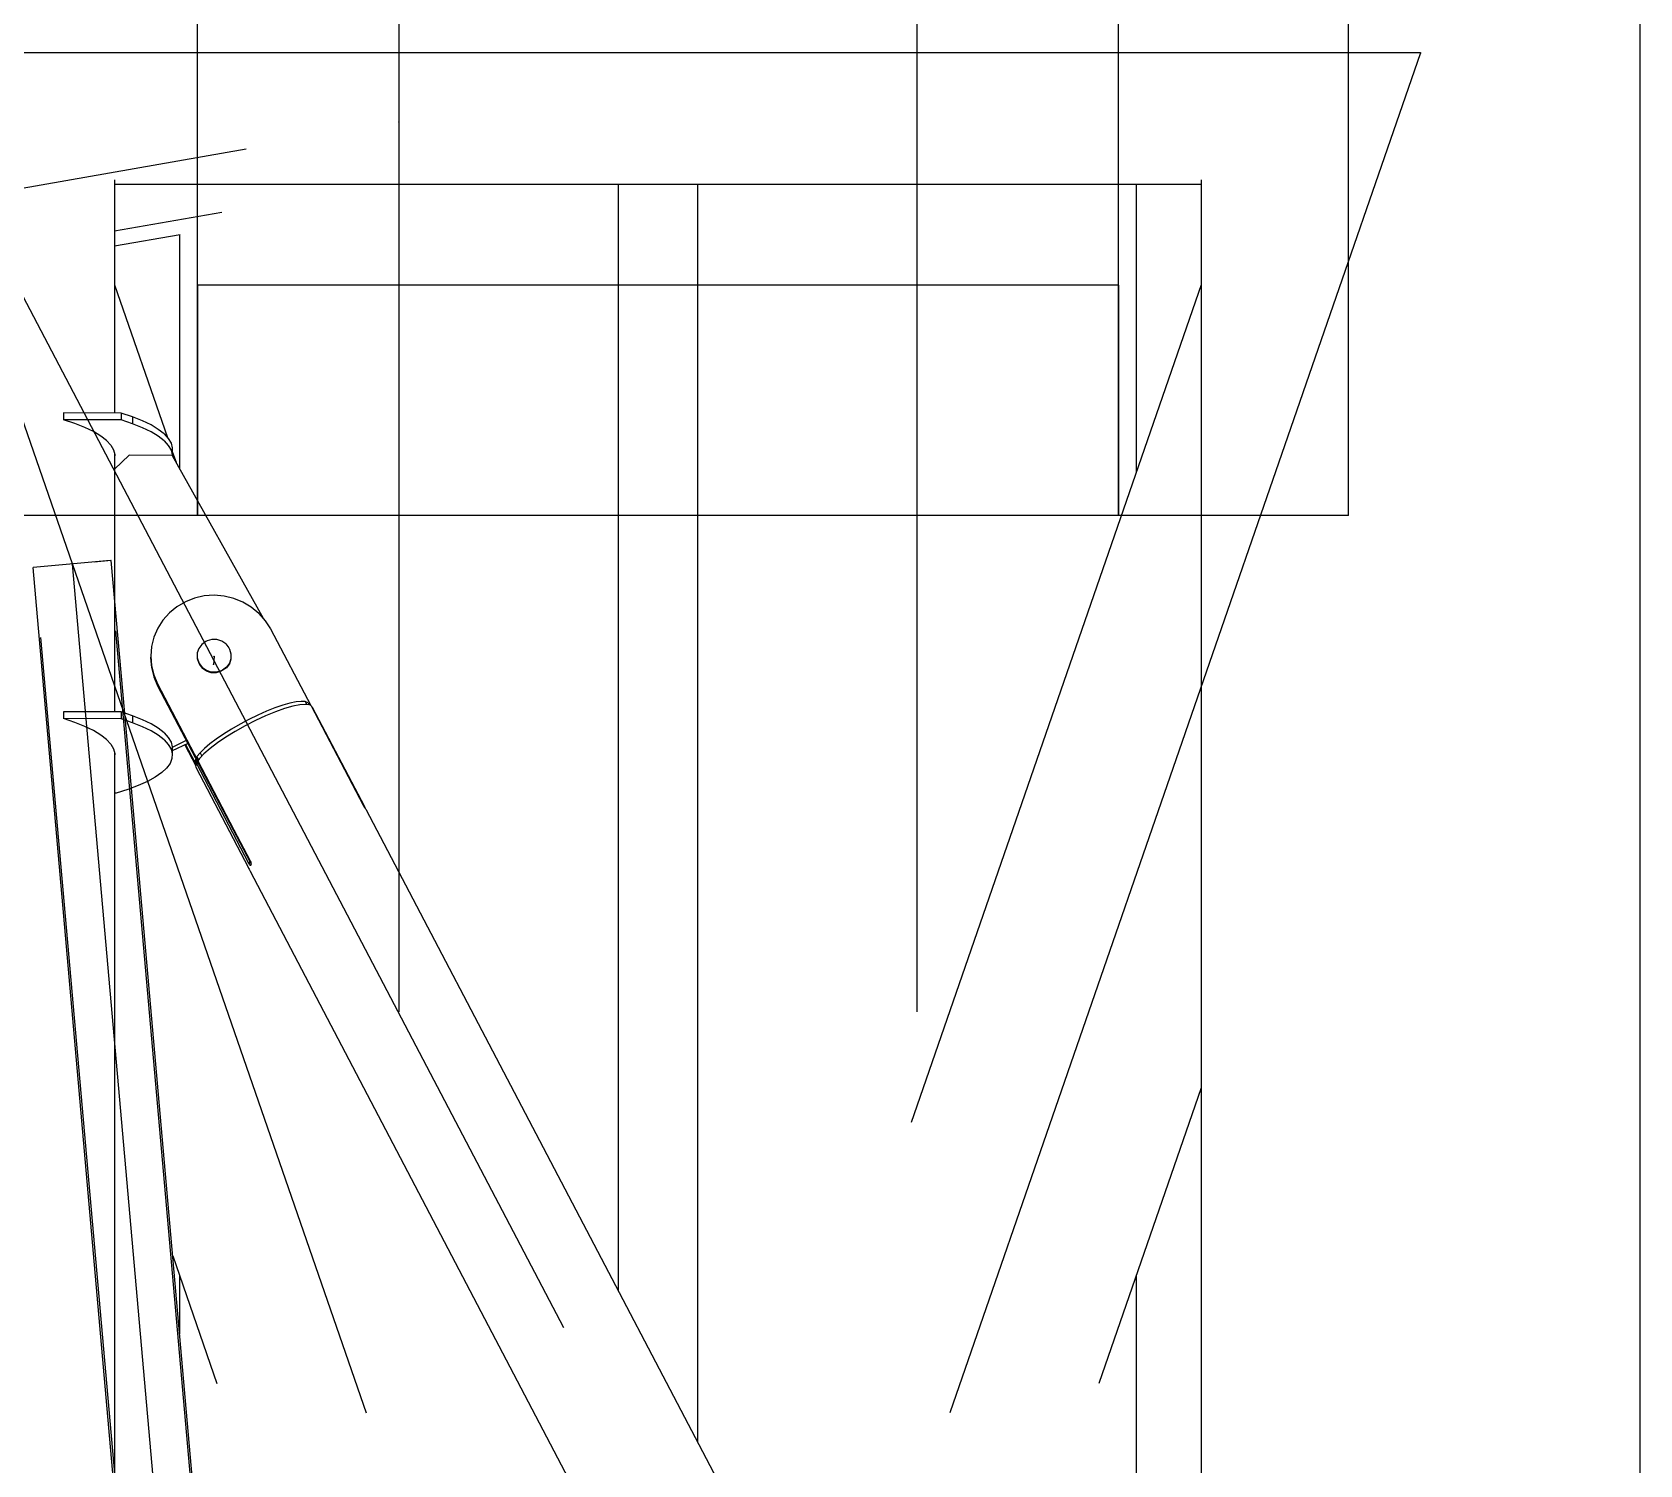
# Model space of a CAD drawing. Header units: millimetres. Extents: x 150209.93 to 150215.05, y 136675.65 to 136679.93.
# Drawn here: x 150211.3058 to 150211.4175, y 136679.539 to 136679.6386 of the extents above; entities that cross this region are included whole.
import ezdxf

# ---------------------------------------------------------------- set-up
doc = ezdxf.new("R2010")
doc.units = ezdxf.units.MM
doc.header["$LTSCALE"] = 0.25
for name, pattern in [('CENTER', [50.8, 31.75, -6.35, 6.35, -6.35]), ('HIDDEN', [9.525, 6.35, -3.175]), ('XKITLINE00', [0]), ('XKITLINE02', [4, 2, -2]), ('XKITLINE03', [6, 3, -1, 1, -1])]:
    doc.linetypes.add(name, pattern=pattern)

# ---------------------------------------------------------------- blocks, each defined once
blk = doc.blocks.new('çatıı')
at = {"color": 5, "linetype": 'XKITLINE00'}
for p, q in [((12265, 19950.27), (12265, 20442.33)), ((11945, 19950.27), (11945, 20236.35)), ((11945, 19870.28), (11945, 20236.35)), ((12265, 19950.27), (12265, 20236.35)), ((12265, 19870.28), (12265, 20236.35)), ((12345, 19870.28), (12345, 20160.09)), ((12265, 19950.27), (11945, 19950.27)), ((11945, 19950.27), (11945, 19870.27)), ((12091.2, 19950.27), (11945, 19950.27)), ((12118.8, 19950.27), (12091.2, 19950.27)), ((12118.8, 19950.27), (12091.2, 19950.27)), ((12265, 19950.27), (12118.8, 19950.27)), ((12265, 19950.27), (12118.8, 19950.27)), ((12265, 19950.27), (12265, 19870.27)), ((11945, 19870.28), (11865, 19870.28)), ((12091.2, 19870.27), (11945, 19870.27)), ((12265, 19870.27), (12091.2, 19870.27)), ((12345, 19870.28), (12265, 19870.28))]:
    blk.add_line(p, q, dxfattribs=at)
at = {"color": 8, "linetype": 'CENTER'}
for p, q in [((12015, 20197.81), (12015, 18543.85)), ((12195, 20197.81), (12195, 18543.85)), ((11840, 20030.97), (12370, 19020.27)), ((11840, 20030.97), (12015, 19525.62)), ((12370, 20030.97), (11840, 20030.97)), ((12370, 20030.97), (12195, 19525.62)), ((11469.5, 19911.27), (12015, 20006.95)), ((11469.5, 19911.27), (12015, 20006.95)), ((11950.78, 19821.32), (11950.58, 19818.49))]:
    blk.add_line(p, q, dxfattribs=at)
at = {"color": 8, "linetype": 'XKITLINE00'}
for p, q in [((12446.2, 20047.68), (12446.2, 19282.77)), ((11916.2, 19986.9), (11916.2, 19905.91)), ((12293.8, 19985.33), (11916.2, 19985.33)), ((12091.2, 19985.39), (12091.2, 19601.11)), ((12118.8, 19985.39), (12118.8, 19548.47)), ((12271.2, 19985.39), (12271.2, 19885.19)), ((12293.8, 19986.9), (12293.8, 19282.77)), ((11953.43, 19975.55), (11916.2, 19969.01)), ((11939.04, 19967.84), (11916.2, 19963.84)), ((11938.8, 19967.8), (11938.8, 19886.55)), ((11916.2, 19950.45), (11934.58, 19897.37)), ((12293.8, 19950.45), (12193.01, 19659.41)), ((11918.52, 19905.89), (11898.52, 19905.99)), ((11898.52, 19905.99), (11898.52, 19903.57)), ((11902.43, 19902.26), (11898.52, 19903.57)), ((11918.52, 19903.48), (11898.52, 19903.57)), ((11922.42, 19904.58), (11918.52, 19905.89)), ((11918.52, 19905.89), (11918.52, 19903.48)), ((11922.42, 19902.17), (11918.52, 19903.48)), ((11925.89, 19903.19), (11922.42, 19904.58)), ((11922.42, 19904.58), (11922.42, 19902.17)), ((11928.88, 19901.73), (11925.89, 19903.19)), ((11905.89, 19900.87), (11902.43, 19902.26)), ((11908.89, 19899.41), (11905.89, 19900.87)), ((11911.4, 19897.89), (11908.89, 19899.41)), ((11913.4, 19896.32), (11911.4, 19897.89)), ((11925.89, 19900.78), (11922.42, 19902.17)), ((11928.88, 19899.32), (11925.89, 19900.78)), ((11931.39, 19900.21), (11928.88, 19901.73)), ((11931.39, 19897.8), (11928.88, 19899.32)), ((11933.4, 19898.64), (11931.39, 19900.21)), ((11933.4, 19896.23), (11931.39, 19897.8)), ((11933.4, 19898.64), (11934.89, 19897.03)), ((11913.4, 19896.32), (11914.89, 19894.71)), ((11914.89, 19894.71), (11915.85, 19893.08)), ((11915.85, 19893.08), (11916.27, 19891.43)), ((11933.4, 19896.23), (11934.89, 19894.62)), ((11934.89, 19897.03), (11935.85, 19895.4)), ((11934.89, 19894.62), (11935.85, 19892.98)), ((11935.85, 19895.4), (11936.27, 19893.75)), ((11935.85, 19892.98), (11936.27, 19891.34)), ((11936.27, 19893.75), (11936.27, 19891.34)), ((11936.27, 19892.48), (11937.56, 19888.77)), ((11916.2, 19891.73), (11916.2, 19802.04)), ((11916.27, 19891.43), (11916.2, 19890.32)), ((11916.23, 19886.42), (11916.2, 19886.08)), ((11921.23, 19891.22), (11916.23, 19886.42)), ((11916.23, 19886.42), (11916.23, 19802.04)), ((11936.22, 19891.15), (11921.23, 19891.22)), ((11936.22, 19891.15), (11967.84, 19834.57)), ((11936.27, 19891.34), (11936.25, 19891.1)), ((11947.36, 19842.34), (11944, 19841.58)), ((11950.8, 19842.58), (11947.36, 19842.34)), ((11954.24, 19842.3), (11950.8, 19842.58)), ((11957.6, 19841.5), (11954.24, 19842.3)), ((11935.24, 19836.45), (11933, 19833.92)), ((11937.87, 19838.6), (11935.24, 19836.45)), ((11940.81, 19840.32), (11937.87, 19838.6)), ((11944, 19841.58), (11940.81, 19840.32)), ((11960.79, 19840.21), (11957.6, 19841.5)), ((11963.73, 19838.45), (11960.79, 19840.21)), ((11966.35, 19836.26), (11963.73, 19838.45)), ((11966.35, 19836.26), (11968.59, 19833.72)), ((11931.19, 19831.09), (11929.86, 19828.02)), ((11933, 19833.92), (11931.19, 19831.09)), ((11968.59, 19833.72), (11970.39, 19830.86)), ((11970.39, 19830.86), (11984.35, 19804.23)), ((11929.86, 19828.02), (11929.05, 19824.78)), ((11946.5, 19825.49), (11945.47, 19824.12)), ((11947.92, 19826.47), (11946.5, 19825.49)), ((11948.36, 19826.69), (11947.92, 19826.47)), ((11950.03, 19827.2), (11948.36, 19826.69)), ((11951.78, 19827.19), (11950.03, 19827.2)), ((11953.45, 19826.66), (11951.78, 19827.19)), ((11954.86, 19825.66), (11953.45, 19826.66)), ((11954.86, 19825.66), (11955.89, 19824.28)), ((11928.78, 19821.45), (11928.73, 19820.81)), ((11928.73, 19820.81), (11929, 19817.48)), ((11929.05, 19824.78), (11928.78, 19821.45)), ((11928.78, 19821.45), (11929.05, 19818.13)), ((11944.91, 19822.31), (11944.91, 19820.62)), ((11944.91, 19820.62), (11945.45, 19819)), ((11944.93, 19822.52), (11944.92, 19820.82)), ((11944.92, 19820.82), (11945.46, 19819.21)), ((11945.47, 19824.12), (11944.93, 19822.52)), ((11955.89, 19824.28), (11956.12, 19823.85)), ((11956.64, 19820.34), (11956.1, 19818.73)), ((11956.66, 19820.54), (11956.11, 19818.94)), ((11956.12, 19823.85), (11956.66, 19822.24)), ((11956.66, 19820.54), (11956.64, 19820.34)), ((11956.66, 19822.24), (11956.66, 19820.54)), ((11929, 19817.48), (11929.8, 19814.23)), ((11929.05, 19818.13), (11929.85, 19814.88)), ((11929.85, 19814.88), (11929.8, 19814.23)), ((11929.8, 19814.23), (11931.12, 19811.14)), ((11929.85, 19814.88), (11931.17, 19811.79)), ((11945.46, 19819.21), (11945.45, 19819)), ((11945.45, 19819), (11945.67, 19818.57)), ((11945.46, 19819.21), (11945.69, 19818.78)), ((11945.69, 19818.78), (11945.67, 19818.57)), ((11945.67, 19818.57), (11946.7, 19817.2)), ((11945.69, 19818.78), (11946.72, 19817.4)), ((11948.12, 19816.19), (11946.7, 19817.2)), ((11948.13, 19816.4), (11946.72, 19817.4)), ((11949.78, 19815.66), (11948.12, 19816.19)), ((11949.8, 19815.87), (11948.13, 19816.4)), ((11951.54, 19815.65), (11949.78, 19815.66)), ((11951.55, 19815.86), (11949.8, 19815.87)), ((11953.2, 19816.16), (11951.54, 19815.65)), ((11953.22, 19816.37), (11951.55, 19815.86)), ((11953.65, 19816.38), (11953.2, 19816.16)), ((11953.22, 19816.37), (11953.2, 19816.16)), ((11953.66, 19816.59), (11953.22, 19816.37)), ((11955.07, 19817.37), (11953.65, 19816.38)), ((11953.66, 19816.59), (11953.65, 19816.38)), ((11955.08, 19817.57), (11953.66, 19816.59)), ((11956.1, 19818.73), (11955.07, 19817.37)), ((11956.11, 19818.94), (11955.08, 19817.57)), ((11931.17, 19811.79), (11931.12, 19811.14)), ((11931.12, 19811.14), (11963.27, 19749.83)), ((11931.17, 19811.79), (11945.18, 19785.06)), ((11971.94, 19803.43), (11969.02, 19802.27)), ((11974.67, 19804.37), (11971.94, 19803.43)), ((11975.26, 19803.19), (11972.07, 19802.06)), ((11977.14, 19805.07), (11974.67, 19804.37)), ((11978.12, 19804.01), (11975.26, 19803.19)), ((11979.3, 19805.52), (11977.14, 19805.07)), ((11980.58, 19804.51), (11978.12, 19804.01)), ((11981.1, 19805.7), (11979.3, 19805.52)), ((11982.56, 19804.66), (11980.58, 19804.51)), ((11982.48, 19805.61), (11981.1, 19805.7)), ((11982.48, 19805.61), (11983.01, 19804.6)), ((11983.42, 19805.25), (11982.48, 19805.61)), ((11984, 19804.46), (11982.56, 19804.66)), ((11983.42, 19805.25), (11983.83, 19804.48)), ((11984.49, 19804.14), (11984, 19804.46)), ((11984.49, 19804.14), (12002.6, 19769.6)), ((11984.91, 19803.68), (11984.77, 19803.61)), ((11984.91, 19803.68), (12003.02, 19769.14)), ((11918.52, 19802.03), (11898.52, 19802.12)), ((11898.52, 19802.12), (11898.52, 19799.7)), ((11902.43, 19798.39), (11898.52, 19799.7)), ((11918.52, 19799.61), (11898.52, 19799.7)), ((11905.89, 19797), (11902.43, 19798.39)), ((11908.89, 19795.54), (11905.89, 19797)), ((11922.42, 19800.71), (11918.52, 19802.03)), ((11918.52, 19802.03), (11918.52, 19799.61)), ((11922.42, 19798.3), (11918.52, 19799.61)), ((11925.89, 19799.32), (11922.42, 19800.71)), ((11922.42, 19800.71), (11922.42, 19798.3)), ((11925.89, 19796.91), (11922.42, 19798.3)), ((11928.88, 19797.86), (11925.89, 19799.32)), ((11931.39, 19796.34), (11928.88, 19797.86)), ((11959.84, 19797.8), (11956.88, 19796.1)), ((11961.59, 19797.22), (11958.14, 19795.28)), ((11962.9, 19799.42), (11959.84, 19797.8)), ((11965.13, 19799.02), (11961.59, 19797.22)), ((11965.98, 19800.92), (11962.9, 19799.42)), ((11968.66, 19800.65), (11965.13, 19799.02)), ((11969.02, 19802.27), (11965.98, 19800.92)), ((11972.07, 19802.06), (11968.66, 19800.65)), ((11911.4, 19794.02), (11908.89, 19795.54)), ((11913.4, 19792.45), (11911.4, 19794.02)), ((11913.4, 19792.45), (11914.89, 19790.84)), ((11928.88, 19795.45), (11925.89, 19796.91)), ((11931.39, 19793.93), (11928.88, 19795.45)), ((11933.4, 19794.77), (11931.39, 19796.34)), ((11933.4, 19792.36), (11931.39, 19793.93)), ((11933.4, 19794.77), (11934.89, 19793.16)), ((11933.4, 19792.36), (11934.89, 19790.75)), ((11934.89, 19793.16), (11935.85, 19791.53)), ((11935.85, 19791.53), (11936.27, 19789.88)), ((11941.12, 19792.07), (11936.27, 19789.72)), ((11951.55, 19792.62), (11949.3, 19790.93)), ((11954.1, 19794.36), (11951.55, 19792.62)), ((11954.89, 19793.28), (11951.94, 19791.28)), ((11956.88, 19796.1), (11954.1, 19794.36)), ((11958.14, 19795.28), (11954.89, 19793.28)), ((11914.89, 19790.84), (11915.85, 19789.21)), ((11915.85, 19789.21), (11916.27, 19787.56)), ((11916.2, 19787.86), (11916.2, 19282.77)), ((11916.27, 19787.56), (11916.2, 19786.46)), ((11934.89, 19790.75), (11935.85, 19789.12)), ((11936.15, 19785.81), (11935.5, 19784.17)), ((11935.85, 19789.12), (11936.27, 19787.47)), ((11936.27, 19787.47), (11936.15, 19785.81)), ((11941.64, 19791.08), (11936.27, 19788.48)), ((11936.27, 19789.88), (11936.27, 19787.47)), ((11940.6, 19790.58), (11944.39, 19783.36)), ((11940.91, 19790.73), (11944.12, 19784.6)), ((11945.91, 19787.83), (11944.85, 19786.5)), ((11944.85, 19786.5), (11945.42, 19785.41)), ((11945.72, 19785.84), (11945.15, 19785.02)), ((11947.28, 19787.5), (11945.72, 19785.84)), ((11947.41, 19789.32), (11945.91, 19787.83)), ((11945.91, 19787.83), (11946.51, 19786.69)), ((11949.38, 19789.33), (11947.28, 19787.5)), ((11949.3, 19790.93), (11947.41, 19789.32)), ((11951.94, 19791.28), (11949.38, 19789.33)), ((11932.6, 19780.95), (11930.37, 19779.4)), ((11934.31, 19782.55), (11932.6, 19780.95)), ((11935.5, 19784.17), (11934.31, 19782.55)), ((11944.18, 19785.14), (11944.11, 19784.74)), ((11944.11, 19784.74), (11944.13, 19784.39)), ((11944.13, 19784.39), (11944.23, 19784.08)), ((11944.13, 19784.39), (11944.5, 19783.69)), ((11944.33, 19785.57), (11944.18, 19785.14)), ((11944.18, 19785.14), (11944.71, 19784.13)), ((11944.23, 19784.08), (11944.47, 19783.62)), ((11944.48, 19785.64), (11944.33, 19785.57)), ((11944.33, 19785.57), (11945.01, 19784.28)), ((11944.62, 19784.09), (11944.35, 19783.23)), ((11944.35, 19783.23), (11944.52, 19782.6)), ((11944.52, 19782.6), (11962.63, 19748.05)), ((11945.16, 19784.35), (11944.62, 19784.09)), ((11944.62, 19784.09), (11962.74, 19749.55)), ((11945.16, 19784.35), (11945.01, 19784.28)), ((11945.15, 19785.02), (11963.26, 19750.47)), ((11945.2, 19784.92), (11945.19, 19784.8)), ((11945.24, 19784.85), (11945.19, 19784.8)), ((11945.19, 19784.8), (11963.3, 19750.26)), ((11920.79, 19775.12), (11916.71, 19773.84)), ((11924.45, 19776.48), (11920.79, 19775.12)), ((11927.65, 19777.91), (11924.45, 19776.48)), ((11930.37, 19779.4), (11927.65, 19777.91)), ((11916.71, 19773.84), (11916.2, 19773.85)), ((12002.6, 19769.6), (12002.77, 19769.29)), ((12002.77, 19769.29), (12002.94, 19768.99)), ((12003.02, 19769.14), (12002.9, 19769.08)), ((12003.02, 19769.14), (12003.18, 19768.85)), ((12002.94, 19768.99), (12003.12, 19768.72)), ((12003.18, 19768.85), (12003.07, 19768.79)), ((12003.12, 19768.72), (12003.28, 19768.5)), ((12003.18, 19768.85), (12003.32, 19768.59)), ((12003.28, 19768.5), (12003.41, 19768.33)), ((12003.32, 19768.59), (12003.43, 19768.4)), ((12003.51, 19768.25), (12003.41, 19768.33)), ((12003.43, 19768.4), (12003.51, 19768.28)), ((12003.51, 19768.28), (12003.55, 19768.24)), ((12003.55, 19768.24), (12003.51, 19768.25)), ((12003.55, 19768.24), (12265.61, 19268.5)), ((11962.63, 19748.05), (11962.79, 19747.74)), ((11963.49, 19749.91), (11962.74, 19749.55)), ((11962.74, 19749.55), (11962.9, 19749.26)), ((11962.79, 19747.74), (11962.95, 19747.43)), ((11963.57, 19749.59), (11962.9, 19749.26)), ((11962.9, 19749.26), (11963.06, 19749.02)), ((11962.95, 19747.43), (11963.09, 19747.14)), ((11963.06, 19749.02), (11963.21, 19748.84)), ((11963.09, 19747.14), (11963.2, 19746.9)), ((11963.2, 19746.9), (11963.28, 19746.71)), ((11963.33, 19748.74), (11963.21, 19748.84)), ((11963.26, 19750.47), (11963.41, 19750.15)), ((11963.3, 19750.26), (11963.27, 19749.83)), ((11963.48, 19749.93), (11963.27, 19749.83)), ((11963.28, 19746.71), (11963.29, 19746.68)), ((11963.34, 19750.3), (11963.3, 19750.26)), ((11963.43, 19748.72), (11963.33, 19748.74)), ((11963.41, 19750.15), (11963.52, 19749.82)), ((11963.52, 19748.8), (11963.44, 19748.73)), ((11963.52, 19749.82), (11963.59, 19749.5)), ((11963.59, 19748.97), (11963.52, 19748.8)), ((11963.59, 19749.5), (11963.62, 19749.21)), ((11963.62, 19749.21), (11963.59, 19748.97)), ((11963.29, 19746.68), (12225.35, 19246.95)), ((12293.8, 19671.41), (12258.22, 19568.68)), ((11936.4, 19613.06), (11951.77, 19568.68)), ((11938.8, 19606.15), (11938.8, 19585.93)), ((12271.2, 19606.15), (12271.2, 19445.14))]:
    blk.add_line(p, q, dxfattribs=at)
at = {"color": 241, "linetype": 'HIDDEN'}
blk.add_line((12265, 19870.28), (12265, 19870.28), dxfattribs=at)
at = {"color": 116, "linetype": 'XKITLINE02', "true_color": 0x136734}
for p, q in [((11914.73, 19854.6), (11887.88, 19852.23)), ((11915.08, 19854.63), (11909.17, 19854.11)), ((11960.6, 19332.14), (11914.48, 19854.57)), ((11922.05, 19775.59), (11915.08, 19854.63)), ((11917.32, 19518.72), (11887.88, 19852.23)), ((11934.6, 19329.85), (11888.48, 19852.28))]:
    blk.add_line(p, q, dxfattribs=at)
at = {"color": 1, "linetype": 'XKITLINE03'}
blk.add_line((11901.48, 19853.43), (11947.6, 19330.99), dxfattribs=at)
at = {"color": 7, "linetype": 'XKITLINE00'}
blk.add_line((11943.52, 19532.43), (11922.05, 19775.59), dxfattribs=at)
at = {"color": 8, "linetype": 'XKITLINE00'}
for centre in [(12370, 20030.97), (12370, 20030.97), (12015, 20006.95), (12015, 20006.95), (11950.78, 19821.32), (11950.58, 19818.49)]:
    blk.add_circle(centre, 0.05, dxfattribs=at)
at = {"color": 1, "linetype": 'XKITLINE00'}
blk.add_circle((11901.48, 19853.43), 0.05, dxfattribs=at)

msp = doc.modelspace()

# ---------------------------------------------------------------- block references
at = {"xscale": 0.0002000170049888334, "yscale": 0.0002000170049888334, "zscale": 0.0002000170049888334}
msp.add_blockref('çatıı', (150208.92807, 136675.63059), dxfattribs=at)

doc.saveas('drawing.dxf')
